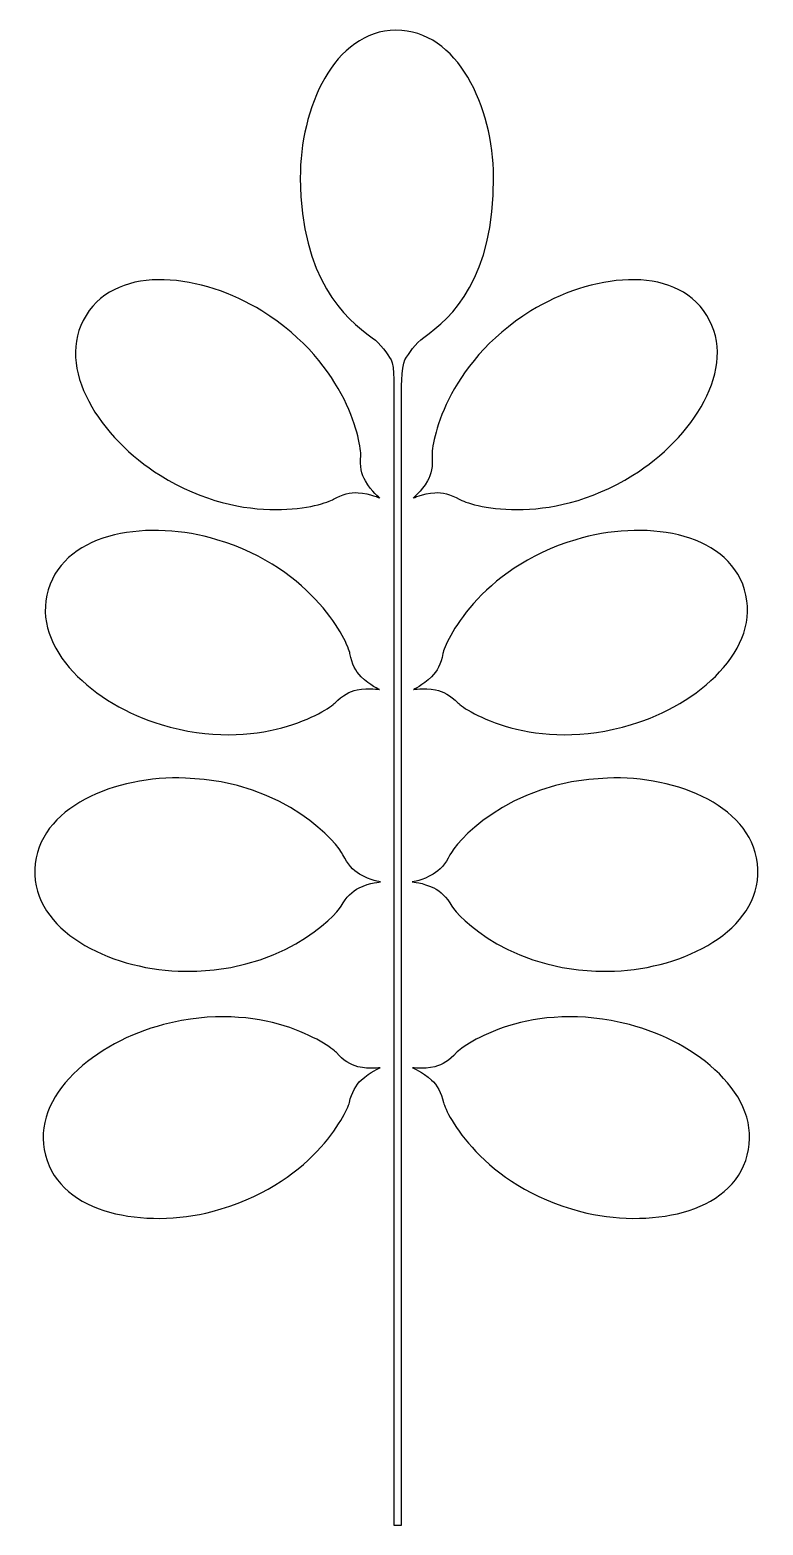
# Model space of a CAD drawing. Header units: centimetres. Extents: x -4.7 to 4.7, y -9.7 to 9.7.
import ezdxf

# ---------------------------------------------------------------- set-up
doc = ezdxf.new("R2010")
doc.units = ezdxf.units.CM
doc.header["$MEASUREMENT"] = 0
doc.layers.add('Camada 1', color=7, linetype='Continuous')

msp = doc.modelspace()

# ---------------------------------------------------------------- linework, layer by layer
at = {"layer": 'Camada 1'}
for points, knots in [([(0.35475, 5.68855), (0.245, 5.6097), (0.1615, 5.47985), (0.11202, 5.39947), (0.11202, 5.39947), (0.0595, 5.30827), (0.06572, 4.95116), (0.06572, 4.95116), (0.06572, 4.95116), (0.06572, 4.95116), (0.06572, 4.95116), (0.06572, 4.95116), (0.06572, 4.95116), (0.06572, 4.95116), (0.06572, -9.65664), (0.06572, -9.65664), (0.06572, -9.65664), (0.06572, -9.65664), (-0.03014, -9.65664), (-0.03014, -9.65664), (-0.03014, -9.65664), (-0.03014, -9.65664), (-0.03014, 4.95116), (-0.03014, 4.95116), (-0.03014, 4.95116), (-0.03014, 4.95116), (-0.03326, 4.95116), (-0.03326, 4.95116), (-0.03326, 4.95116), (-0.03326, 4.95116), (-0.02244, 5.32991), (-0.06649, 5.39947), (-0.06649, 5.39947), (-0.11671, 5.47519), (-0.20251, 5.60505), (-0.31073, 5.68236), (-0.31073, 5.68236), (-0.66241, 5.94205), (-1.23204, 6.42899), (-1.24053, 7.74757), (-1.24053, 7.74757), (-1.24669, 8.64257), (-0.80613, 9.65352), (-0.00463, 9.65664), (-0.00463, 9.65664), (0.79536, 9.66124), (1.25129, 8.66115), (1.25598, 7.76458), (1.25598, 7.76458), (1.26526, 6.45063), (0.72266, 5.94824), (0.35475, 5.68855)], [0, 0, 0, 0, 0.07142857, 0.07142857, 0.07142857, 0.07142857, 0.14285714, 0.14285714, 0.14285714, 0.14285714, 0.21428571, 0.21428571, 0.21428571, 0.21428571, 0.28571429, 0.28571429, 0.28571429, 0.28571429, 0.35714286, 0.35714286, 0.35714286, 0.35714286, 0.42857143, 0.42857143, 0.42857143, 0.42857143, 0.5, 0.5, 0.5, 0.5, 0.57142857, 0.57142857, 0.57142857, 0.57142857, 0.64285714, 0.64285714, 0.64285714, 0.64285714, 0.71428571, 0.71428571, 0.71428571, 0.71428571, 0.78571429, 0.78571429, 0.78571429, 0.78571429, 0.85714286, 0.85714286, 0.85714286, 0.85714286, 1, 1, 1, 1]), ([(-0.45913, 4.15971), (-0.47149, 4.02525), (-0.44908, 3.91703), (-0.40037, 3.83512), (-0.40037, 3.83512), (-0.31769, 3.69598), (-0.21334, 3.61253), (-0.21334, 3.61253), (-0.21334, 3.61253), (-0.21334, 3.61253), (-0.33394, 3.67124), (-0.4939, 3.68206), (-0.4939, 3.68206), (-0.59206, 3.68672), (-0.69795, 3.66198), (-0.81235, 3.59705), (-0.81235, 3.59705), (-0.93213, 3.52133), (-1.93694, 3.2137), (-3.05297, 3.90778), (-3.05297, 3.90778), (-3.81431, 4.38078), (-4.43182, 5.29282), (-4.00984, 5.97299), (-4.00984, 5.97299), (-3.58862, 6.65159), (-2.4973, 6.50322), (-1.73673, 6.03017), (-1.73673, 6.03017), (-0.61989, 5.3361), (-0.45059, 4.30351), (-0.45913, 4.15971)], [0, 0, 0, 0, 0.11111111, 0.11111111, 0.11111111, 0.11111111, 0.22222222, 0.22222222, 0.22222222, 0.22222222, 0.33333333, 0.33333333, 0.33333333, 0.33333333, 0.44444444, 0.44444444, 0.44444444, 0.44444444, 0.55555556, 0.55555556, 0.55555556, 0.55555556, 0.66666667, 0.66666667, 0.66666667, 0.66666667, 0.77777778, 0.77777778, 0.77777778, 0.77777778, 1, 1, 1, 1]), ([(3.0584, 3.90778), (1.93768, 3.2137), (0.93599, 3.52133), (0.81386, 3.59705), (0.81386, 3.59705), (0.69951, 3.66201), (0.59283, 3.68672), (0.49856, 3.68206), (0.49856, 3.68206), (0.3378, 3.67124), (0.21567, 3.61253), (0.21567, 3.61253), (0.21567, 3.61253), (0.21567, 3.61253), (0.32076, 3.69598), (0.4027, 3.83512), (0.4027, 3.83512), (0.45218, 3.91704), (0.47535, 4.02528), (0.46146, 4.15971), (0.46146, 4.15971), (0.45217, 4.30351), (0.62222, 5.3361), (1.73829, 6.03016), (1.73829, 6.03016), (2.5004, 6.50318), (3.59016, 6.65159), (4.01217, 5.97298), (4.01217, 5.97298), (4.43415, 5.29282), (3.81889, 4.38077), (3.0584, 3.90778)], [0, 0, 0, 0, 0.11111111, 0.11111111, 0.11111111, 0.11111111, 0.22222222, 0.22222222, 0.22222222, 0.22222222, 0.33333333, 0.33333333, 0.33333333, 0.33333333, 0.44444444, 0.44444444, 0.44444444, 0.44444444, 0.55555556, 0.55555556, 0.55555556, 0.55555556, 0.66666667, 0.66666667, 0.66666667, 0.66666667, 0.77777778, 0.77777778, 0.77777778, 0.77777778, 1, 1, 1, 1]), ([(-2.31873, 3.07458), (-1.05889, 2.69895), (-0.62373, 1.74055), (-0.59899, 1.60297), (-0.59899, 1.60297), (-0.57425, 1.47002), (-0.52477, 1.37265), (-0.45601, 1.3046), (-0.45601, 1.3046), (-0.34086, 1.19329), (-0.2172, 1.13767), (-0.2172, 1.13767), (-0.2172, 1.13767), (-0.2172, 1.13767), (-0.34782, 1.16548), (-0.50782, 1.13608), (-0.50782, 1.13608), (-0.60056, 1.116), (-0.69792, 1.06189), (-0.78992, 0.96759), (-0.78992, 0.96759), (-0.88808, 0.86559), (-1.77615, 0.30444), (-3.03906, 0.68623), (-3.03906, 0.68623), (-3.89311, 0.94285), (-4.72784, 1.66164), (-4.49829, 2.42835), (-4.49829, 2.42835), (-4.26876, 3.19515), (-3.17431, 3.33427), (-2.31873, 3.07458)], [0, 0, 0, 0, 0.11111111, 0.11111111, 0.11111111, 0.11111111, 0.22222222, 0.22222222, 0.22222222, 0.22222222, 0.33333333, 0.33333333, 0.33333333, 0.33333333, 0.44444444, 0.44444444, 0.44444444, 0.44444444, 0.55555556, 0.55555556, 0.55555556, 0.55555556, 0.66666667, 0.66666667, 0.66666667, 0.66666667, 0.77777778, 0.77777778, 0.77777778, 0.77777778, 1, 1, 1, 1]), ([(3.0398, 0.68629), (1.77843, 0.3045), (0.88956, 0.86562), (0.79534, 0.96765), (0.79534, 0.96765), (0.69948, 1.06192), (0.60206, 1.11603), (0.50776, 1.13614), (0.50776, 1.13614), (0.35015, 1.16551), (0.22026, 1.13773), (0.22026, 1.13773), (0.22026, 1.13773), (0.22026, 1.13773), (0.34086, 1.19335), (0.45521, 1.30466), (0.45521, 1.30466), (0.52633, 1.37271), (0.5789, 1.47005), (0.60055, 1.60303), (0.60055, 1.60303), (0.62836, 1.74059), (1.05966, 2.69899), (2.3195, 3.07464), (2.3195, 3.07464), (3.17892, 3.33433), (4.2703, 3.19518), (4.50059, 2.42847), (4.50059, 2.42847), (4.73094, 1.6617), (3.89776, 0.94291), (3.0398, 0.68629)], [0, 0, 0, 0, 0.11111111, 0.11111111, 0.11111111, 0.11111111, 0.22222222, 0.22222222, 0.22222222, 0.22222222, 0.33333333, 0.33333333, 0.33333333, 0.33333333, 0.44444444, 0.44444444, 0.44444444, 0.44444444, 0.55555556, 0.55555556, 0.55555556, 0.55555556, 0.66666667, 0.66666667, 0.66666667, 0.66666667, 0.77777778, 0.77777778, 0.77777778, 0.77777778, 1, 1, 1, 1]), ([(-2.72447, -0.00464), (-1.40822, -0.05258), (-0.74896, -0.86567), (-0.68943, -0.99707), (-0.68943, -0.99707), (-0.63225, -1.11455), (-0.55881, -1.19802), (-0.47689, -1.24594), (-0.47689, -1.24594), (-0.33391, -1.32786), (-0.20249, -1.3464), (-0.20249, -1.3464), (-0.20249, -1.3464), (-0.20249, -1.3464), (-0.33468, -1.35415), (-0.48149, -1.42371), (-0.48149, -1.42371), (-0.56886, -1.46546), (-0.65, -1.54272), (-0.7126, -1.66019), (-0.7126, -1.66019), (-0.78213, -1.78232), (-1.50093, -2.55057), (-2.81797, -2.49958), (-2.81797, -2.49958), (-3.713, -2.46402), (-4.70077, -1.97867), (-4.67217, -1.18103), (-4.67217, -1.18103), (-4.6405, -0.3803), (-3.62106, 0.03086), (-2.72447, -0.00464)], [0, 0, 0, 0, 0.11111111, 0.11111111, 0.11111111, 0.11111111, 0.22222222, 0.22222222, 0.22222222, 0.22222222, 0.33333333, 0.33333333, 0.33333333, 0.33333333, 0.44444444, 0.44444444, 0.44444444, 0.44444444, 0.55555556, 0.55555556, 0.55555556, 0.55555556, 0.66666667, 0.66666667, 0.66666667, 0.66666667, 0.77777778, 0.77777778, 0.77777778, 0.77777778, 1, 1, 1, 1]), ([(2.8203, -2.49959), (1.50331, -2.5506), (0.78605, -1.78236), (0.71647, -1.6602), (0.71647, -1.6602), (0.65001, -1.54272), (0.5696, -1.46547), (0.48456, -1.42372), (0.48456, -1.42372), (0.33777, -1.35416), (0.20635, -1.34641), (0.20635, -1.34641), (0.20635, -1.34641), (0.20635, -1.34641), (0.33777, -1.32786), (0.47689, -1.24595), (0.47689, -1.24595), (0.56193, -1.19801), (0.63458, -1.11456), (0.69327, -0.99708), (0.69327, -0.99708), (0.75203, -0.86569), (1.4105, -0.0526), (2.7276, -0.00465), (2.7276, -0.00465), (3.62258, 0.03088), (4.64437, -0.38028), (4.67218, -1.18104), (4.67218, -1.18104), (4.70159, -1.97867), (3.71382, -2.46403), (2.8203, -2.49959)], [0, 0, 0, 0, 0.11111111, 0.11111111, 0.11111111, 0.11111111, 0.22222222, 0.22222222, 0.22222222, 0.22222222, 0.33333333, 0.33333333, 0.33333333, 0.33333333, 0.44444444, 0.44444444, 0.44444444, 0.44444444, 0.55555556, 0.55555556, 0.55555556, 0.55555556, 0.66666667, 0.66666667, 0.66666667, 0.66666667, 0.77777778, 0.77777778, 0.77777778, 0.77777778, 1, 1, 1, 1]), ([(-3.00969, -3.19057), (-1.7344, -2.8551), (-0.86876, -3.4487), (-0.7737, -3.55228), (-0.7737, -3.55228), (-0.68557, -3.65274), (-0.59204, -3.71151), (-0.49546, -3.73471), (-0.49546, -3.73471), (-0.34089, -3.77024), (-0.20791, -3.74707), (-0.20791, -3.74707), (-0.20791, -3.74707), (-0.20791, -3.74707), (-0.33393, -3.79808), (-0.45294, -3.90627), (-0.45294, -3.90627), (-0.5225, -3.96966), (-0.57737, -4.06862), (-0.60674, -4.19848), (-0.60674, -4.19848), (-0.63841, -4.3345), (-1.10601, -5.27742), (-2.37974, -5.60516), (-2.37974, -5.60516), (-3.24773, -5.82775), (-4.33287, -5.64686), (-4.53538, -4.87708), (-4.53538, -4.87708), (-4.73559, -4.10412), (-3.87612, -3.4147), (-3.00969, -3.19057)], [0, 0, 0, 0, 0.11111111, 0.11111111, 0.11111111, 0.11111111, 0.22222222, 0.22222222, 0.22222222, 0.22222222, 0.33333333, 0.33333333, 0.33333333, 0.33333333, 0.44444444, 0.44444444, 0.44444444, 0.44444444, 0.55555556, 0.55555556, 0.55555556, 0.55555556, 0.66666667, 0.66666667, 0.66666667, 0.66666667, 0.77777778, 0.77777778, 0.77777778, 0.77777778, 1, 1, 1, 1]), ([(0.49855, -3.73471), (0.59433, -3.71151), (0.68712, -3.65274), (0.77676, -3.55228), (0.77676, -3.55228), (0.87262, -3.4487), (1.73521, -2.8551), (3.01201, -3.19057), (3.01201, -3.19057), (3.87918, -3.4147), (4.74022, -4.1041), (4.53614, -4.87705), (4.53614, -4.87705), (4.33826, -5.64683), (3.25003, -5.82772), (2.38132, -5.60513), (2.38132, -5.60513), (1.10756, -5.27739), (0.64073, -4.33447), (0.60983, -4.19845), (0.60983, -4.19845), (0.5789, -4.06859), (0.52635, -3.96966), (0.45521, -3.90624), (0.45521, -3.90624), (0.33461, -3.79805), (0.20944, -3.74704), (0.20944, -3.74704), (0.20944, -3.74704), (0.20944, -3.74704), (0.34086, -3.77025), (0.49855, -3.73471)], [0, 0, 0, 0, 0.11111111, 0.11111111, 0.11111111, 0.11111111, 0.22222222, 0.22222222, 0.22222222, 0.22222222, 0.33333333, 0.33333333, 0.33333333, 0.33333333, 0.44444444, 0.44444444, 0.44444444, 0.44444444, 0.55555556, 0.55555556, 0.55555556, 0.55555556, 0.66666667, 0.66666667, 0.66666667, 0.66666667, 0.77777778, 0.77777778, 0.77777778, 0.77777778, 1, 1, 1, 1])]:
    msp.add_open_spline(points, degree=3, knots=knots, dxfattribs=at)

doc.saveas('drawing.dxf')
